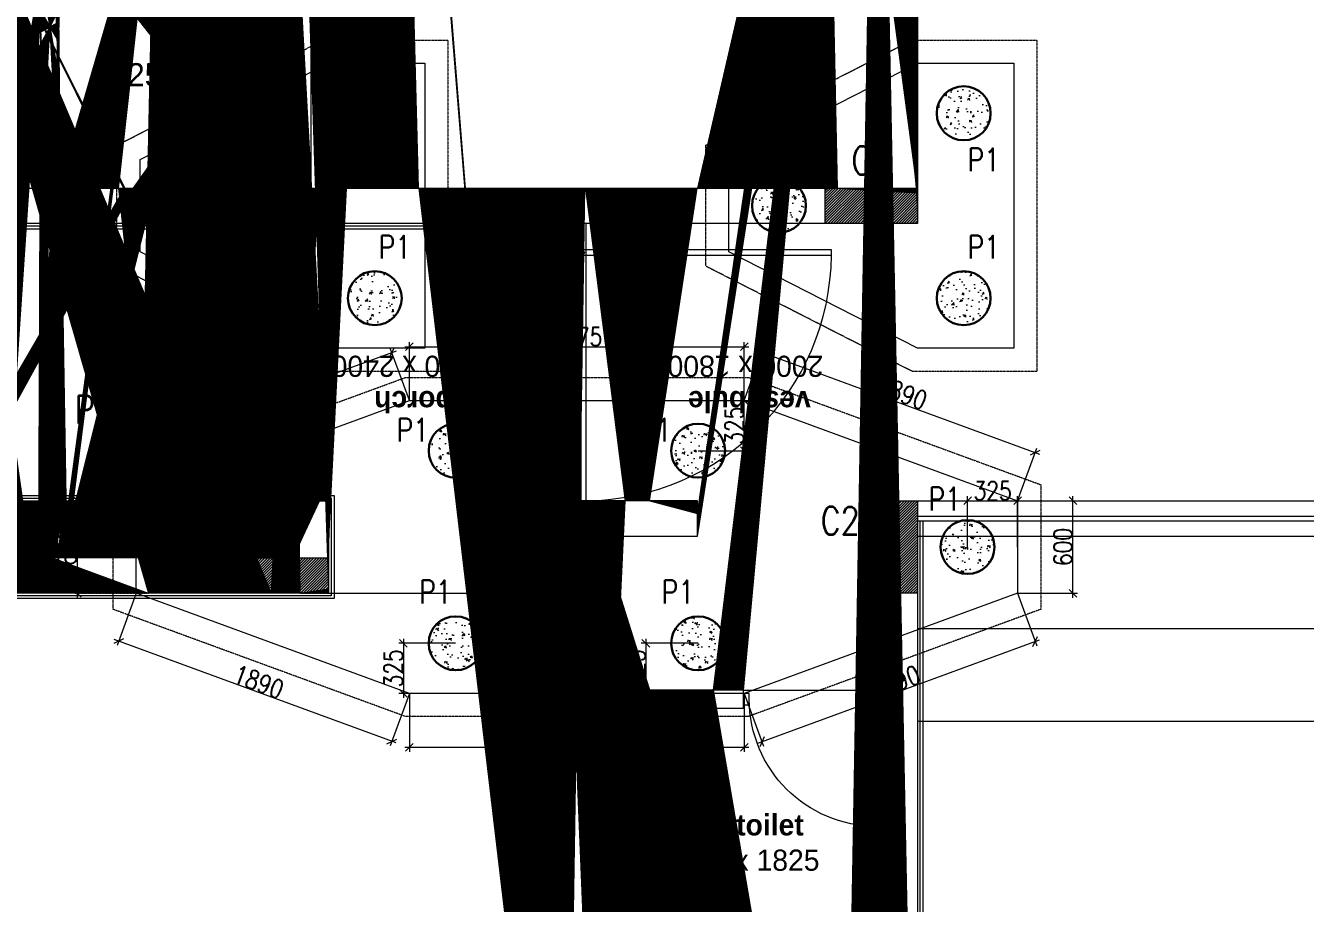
# Model space of a CAD drawing. Header units: metres. Extents: x 5205117 to 5948571, y 646915 to 1143748.
# Drawn here: x 5417363 to 5425676, y 915773 to 921470 of the extents above; entities that cross this region are included whole.
import ezdxf

# ---------------------------------------------------------------- set-up
doc = ezdxf.new("R2010")
doc.units = ezdxf.units.M
doc.header["$MEASUREMENT"] = 0
doc.header["$PDMODE"] = 35
doc.header["$PDSIZE"] = 10
doc.linetypes.add('DASHED', pattern=[0.75, 0.5, -0.25])
doc.linetypes.add('HIDDEN', pattern=[0.375, 0.25, -0.125])
doc.layers.get('0').update_dxf_attribs({"color": 1, "linetype": 'DASHED', "lineweight": 30})
doc.layers.add('A-GF', color=8, linetype='Continuous', lineweight=0, transparency=0.5)
for name, color, linetype, lineweight in [('S-C-0-UP TO F.F', 6, 'Continuous', 20), ('S-FOUND-EXCAVATION', 253, 'HIDDEN', 0), ('S-FOUND-FOOTING', 7, 'Continuous', 15), ('S-PILE', 96, 'Continuous', 30), ('S-TEXT', 7, 'Continuous', 0), ('S-TEXT COL.', 1, 'Continuous', 0), ('S-TEXT PILE', 7, 'Continuous', 0)]:
    doc.layers.add(name, color=color, linetype=linetype, lineweight=lineweight)
doc.styles.add('C-ROOM', font='arial.ttf')
doc.styles.add('CENTURY GOTHIC', font='GOTHIC.TTF')
doc.styles.add('SETU 1', font='romans.shx', dxfattribs={"width": 0.8})
doc.styles.get("Standard").update_dxf_attribs({"font": 'GOTHIC.TTF'})
doc.dimstyles.new('A-DIM 100', dxfattribs={"dimscale": 100, "dimtxt": 2.5, "dimasz": 1.5, "dimexe": 1, "dimexo": 1, "dimgap": 0.5, "dimtad": 1, "dimdec": 0, "dimrnd": 5, "dimzin": 3, "dimdsep": 46, "dimtxsty": 'C-ROOM', "dimblk1": 'ARCHTICK', "dimblk2": 'ARCHTICK', "dimsah": 1, "dimcen": 1.5, "dimdle": 1, "dimclrd": 256, "dimclre": 256, "dimclrt": 256, "dimadec": 0, "dimazin": 0, "dimtfac": 0.6, "dimtdec": 0, "dimtofl": 0, "dimtmove": 1, "dimatfit": 3, "dimfxl": 1, "dimtolj": 1, "dimtzin": 0, "dimlwd": -1, "dimlwe": -1, "dimarcsym": 0})
doc.dimstyles.get("Standard").update_dxf_attribs({"dimtxt": 2, "dimasz": 1, "dimexe": 0, "dimexo": 0, "dimgap": 0.1, "dimtad": 1, "dimdsep": 46, "dimtxsty": 'Standard', "dimblk": 'OBLIQUE', "dimcen": 0.1, "dimclrd": 256, "dimclre": 256, "dimclrt": 256, "dimadec": 0, "dimazin": 0, "dimtfac": 1, "dimtofl": 0, "dimtmove": 1, "dimatfit": 2, "dimldrblk": 'OPEN90', "dimfxl": 1, "dimtolj": 1, "dimtzin": 0, "dimlwd": -1, "dimlwe": -1, "dimarcsym": 0})

# ---------------------------------------------------------------- blocks, each defined once
blk = doc.blocks.new('P2')
at = {"layer": 'S-PILE', "lineweight": 0}
h = blk.add_hatch(dxfattribs=at)
h.set_pattern_fill('AR-CONC', color=256, scale=20)
edge = h.paths.add_edge_path()
edge.add_arc((0, 0), 175, 0, 360)
at = {"layer": 'S-PILE'}
blk.add_circle((0, 0), 175, dxfattribs=at)
blk = doc.blocks.new('_Oblique')
at = {"color": 0, "linetype": 'ByBlock', "lineweight": -2}
blk.add_line((-0.5, -0.5), (0.5, 0.5), dxfattribs=at)
blk = doc.blocks.new('*D447')
at = {"layer": 'Defpoints', "color": 0, "transparency": 16777216}
for p in [(5181196, 972029), (5183371, 972029), (5183371, 971678.9)]:
    blk.add_point(p, dxfattribs=at)
at = {"layer": 'S-TEXT', "color": 9, "transparency": 16777216}
for p, q in [((5181196, 972029), (5181196, 971648.9)), ((5183371, 972029), (5183371, 971648.9))]:
    blk.add_line(p, q, dxfattribs=at)
at = {"layer": 'S-TEXT', "transparency": 16777216}
blk.add_line((5181166, 971678.9), (5183401, 971678.9), dxfattribs=at)
at = {"layer": 'S-TEXT', "transparency": 16777216, "xscale": 50, "yscale": 50, "zscale": 50, "rotation": 180}
blk.add_blockref('_Oblique', (5181196, 971678.9), dxfattribs=at)
at = {"layer": 'S-TEXT', "transparency": 16777216, "xscale": 50, "yscale": 50, "zscale": 50}
blk.add_blockref('_Oblique', (5183371, 971678.9), dxfattribs=at)
at = {"layer": 'S-TEXT', "color": 0, "lineweight": 0, "transparency": 16777216, "insert": (5182283.5, 971743.9), "char_height": 120, "attachment_point": 5, "style": 'SETU 1'}
blk.add_mtext('\\A1;2175', dxfattribs=at)
blk = doc.blocks.new('*D448')
at = {"layer": 'Defpoints', "color": 0, "transparency": 16777216}
for p in [(5179421, 972679), (5179306.9, 972367.3), (5181196, 972029)]:
    blk.add_point(p, dxfattribs=at)
at = {"layer": 'S-TEXT', "color": 9, "transparency": 16777216}
for p, q in [((5179421, 972679), (5179296.6, 972339.1)), ((5181196, 972029), (5181071.6, 971689.1))]:
    blk.add_line(p, q, dxfattribs=at)
at = {"layer": 'S-TEXT', "transparency": 16777216}
blk.add_line((5181110, 971707), (5179278.7, 972377.6), dxfattribs=at)
at = {"layer": 'S-TEXT', "transparency": 16777216, "xscale": 50, "yscale": 50, "zscale": 50}
for p, rotation in [((5179306.9, 972367.3), 159.887411563967), ((5181081.9, 971717.3), 339.887411563967)]:
    blk.add_blockref('_Oblique', p, dxfattribs=dict(at, rotation=rotation))
at = {"layer": 'S-TEXT', "color": 0, "lineweight": 0, "transparency": 16777216, "insert": (5180216.7, 972103.3), "char_height": 120, "attachment_point": 5, "rotation": 339.88741, "style": 'SETU 1'}
blk.add_mtext('\\A1;1890', dxfattribs=at)
blk = doc.blocks.new('*D449')
at = {"layer": 'Defpoints', "color": 0, "transparency": 16777216}
for p in [(5179421, 973279), (5179038.3, 972679), (5179421, 972679)]:
    blk.add_point(p, dxfattribs=at)
at = {"layer": 'S-TEXT', "color": 9, "transparency": 16777216}
for p, q in [((5179421, 973279), (5179008.3, 973279)), ((5179421, 972679), (5179008.3, 972679))]:
    blk.add_line(p, q, dxfattribs=at)
at = {"layer": 'S-TEXT', "transparency": 16777216}
blk.add_line((5179038.3, 973309), (5179038.3, 972649), dxfattribs=at)
at = {"layer": 'S-TEXT', "transparency": 16777216, "xscale": 50, "yscale": 50, "zscale": 50}
for p, rotation in [((5179038.3, 973279), 90), ((5179038.3, 972679), 270)]:
    blk.add_blockref('_Oblique', p, dxfattribs=dict(at, rotation=rotation))
at = {"layer": 'S-TEXT', "color": 0, "lineweight": 0, "transparency": 16777216, "insert": (5178973.3, 972979), "char_height": 120, "attachment_point": 5, "rotation": 90, "style": 'SETU 1'}
blk.add_mtext('\\A1;600', dxfattribs=at)
blk = doc.blocks.new('*D450')
at = {"layer": 'Defpoints', "color": 0, "transparency": 16777216}
for p in [(5185146, 973279), (5185505.7, 973279), (5185146, 972679)]:
    blk.add_point(p, dxfattribs=at)
at = {"layer": 'S-TEXT', "color": 9, "transparency": 16777216}
for p, q in [((5185146, 973279), (5185535.7, 973279)), ((5185146, 972679), (5185535.7, 972679))]:
    blk.add_line(p, q, dxfattribs=at)
at = {"layer": 'S-TEXT', "transparency": 16777216}
blk.add_line((5185505.7, 972649), (5185505.7, 973309), dxfattribs=at)
at = {"layer": 'S-TEXT', "transparency": 16777216, "xscale": 50, "yscale": 50, "zscale": 50}
for p, rotation in [((5185505.7, 973279), 90), ((5185505.7, 972679), 270)]:
    blk.add_blockref('_Oblique', p, dxfattribs=dict(at, rotation=rotation))
at = {"layer": 'S-TEXT', "color": 0, "lineweight": 0, "transparency": 16777216, "insert": (5185440.7, 972979), "char_height": 120, "attachment_point": 5, "rotation": 90, "style": 'SETU 1'}
blk.add_mtext('\\A1;600', dxfattribs=at)
blk = doc.blocks.new('*D451')
at = {"layer": 'Defpoints', "color": 0, "transparency": 16777216}
for p in [(5185146, 972679), (5185260.9, 972365.1), (5183371, 972029)]:
    blk.add_point(p, dxfattribs=at)
at = {"layer": 'S-TEXT', "color": 9, "transparency": 16777216}
for p, q in [((5185146, 972679), (5185271.2, 972337)), ((5183371, 972029), (5183496.2, 971687))]:
    blk.add_line(p, q, dxfattribs=at)
at = {"layer": 'S-TEXT', "transparency": 16777216}
blk.add_line((5183457.8, 971704.8), (5185289.1, 972375.5), dxfattribs=at)
at = {"layer": 'S-TEXT', "transparency": 16777216, "xscale": 50, "yscale": 50, "zscale": 50}
for p, rotation in [((5185260.9, 972365.1), 20.11258843602326), ((5183485.9, 971715.1), 200.1125884360233)]:
    blk.add_blockref('_Oblique', p, dxfattribs=dict(at, rotation=rotation))
at = {"layer": 'S-TEXT', "color": 0, "lineweight": 0, "transparency": 16777216, "insert": (5184351.1, 972101.2), "char_height": 120, "attachment_point": 5, "rotation": 20.11259, "style": 'SETU 1'}
blk.add_mtext('\\A1;1890', dxfattribs=at)
blk = doc.blocks.new('*D452')
at = {"layer": 'Defpoints', "color": 0, "transparency": 16777216}
for p in [(5185146, 973279), (5184821, 972979), (5185146, 972979)]:
    blk.add_point(p, dxfattribs=at)
at = {"layer": 'S-TEXT', "transparency": 16777216}
blk.add_line((5184791, 973279), (5185176, 973279), dxfattribs=at)
at = {"layer": 'S-TEXT', "color": 9, "transparency": 16777216}
for p, q in [((5184821, 972979), (5184821, 973309)), ((5185146, 972979), (5185146, 973309))]:
    blk.add_line(p, q, dxfattribs=at)
at = {"layer": 'S-TEXT', "transparency": 16777216, "xscale": 50, "yscale": 50, "zscale": 50, "rotation": 180}
blk.add_blockref('_Oblique', (5184821, 973279), dxfattribs=at)
at = {"layer": 'S-TEXT', "transparency": 16777216, "xscale": 50, "yscale": 50, "zscale": 50}
blk.add_blockref('_Oblique', (5185146, 973279), dxfattribs=at)
at = {"layer": 'S-TEXT', "color": 0, "lineweight": 0, "transparency": 16777216, "insert": (5184983.5, 973344), "char_height": 120, "attachment_point": 5, "style": 'SETU 1'}
blk.add_mtext('\\A1;325', dxfattribs=at)
blk = doc.blocks.new('*D431')
at = {"layer": 'Defpoints', "color": 0, "transparency": 16777216}
for p in [(5179421, 973279), (5179421, 972979), (5179746, 972979)]:
    blk.add_point(p, dxfattribs=at)
at = {"layer": 'S-TEXT', "transparency": 16777216}
blk.add_line((5179776, 973279), (5179391, 973279), dxfattribs=at)
at = {"layer": 'S-TEXT', "color": 9, "transparency": 16777216}
for p, q in [((5179421, 972979), (5179421, 973309)), ((5179746, 972979), (5179746, 973309))]:
    blk.add_line(p, q, dxfattribs=at)
at = {"layer": 'S-TEXT', "transparency": 16777216, "xscale": 50, "yscale": 50, "zscale": 50, "rotation": 180}
blk.add_blockref('_Oblique', (5179421, 973279), dxfattribs=at)
at = {"layer": 'S-TEXT', "transparency": 16777216, "xscale": 50, "yscale": 50, "zscale": 50}
blk.add_blockref('_Oblique', (5179746, 973279), dxfattribs=at)
at = {"layer": 'S-TEXT', "color": 0, "lineweight": 0, "transparency": 16777216, "insert": (5179583.5, 973344), "char_height": 120, "attachment_point": 5, "style": 'SETU 1'}
blk.add_mtext('\\A1;325', dxfattribs=at)
blk = doc.blocks.new('*D432')
at = {"layer": 'Defpoints', "color": 0, "transparency": 16777216}
for p in [(5183371, 974279), (5181196, 973929), (5183371, 973929)]:
    blk.add_point(p, dxfattribs=at)
at = {"layer": 'S-TEXT', "transparency": 16777216}
blk.add_line((5181166, 974279), (5183401, 974279), dxfattribs=at)
at = {"layer": 'S-TEXT', "color": 9, "transparency": 16777216}
for p, q in [((5181196, 973929), (5181196, 974309)), ((5183371, 973929), (5183371, 974309))]:
    blk.add_line(p, q, dxfattribs=at)
at = {"layer": 'S-TEXT', "transparency": 16777216, "xscale": 50, "yscale": 50, "zscale": 50, "rotation": 180}
blk.add_blockref('_Oblique', (5181196, 974279), dxfattribs=at)
at = {"layer": 'S-TEXT', "transparency": 16777216, "xscale": 50, "yscale": 50, "zscale": 50}
blk.add_blockref('_Oblique', (5183371, 974279), dxfattribs=at)
at = {"layer": 'S-TEXT', "color": 0, "lineweight": 0, "transparency": 16777216, "insert": (5182283.5, 974344), "char_height": 120, "attachment_point": 5, "style": 'SETU 1'}
blk.add_mtext('\\A1;2175', dxfattribs=at)
blk = doc.blocks.new('*D433')
at = {"layer": 'Defpoints', "color": 0, "transparency": 16777216}
for p in [(5181196, 973929), (5179306.9, 973590.6), (5179421, 973279)]:
    blk.add_point(p, dxfattribs=at)
at = {"layer": 'S-TEXT', "transparency": 16777216}
blk.add_line((5181110, 974251), (5179278.7, 973580.3), dxfattribs=at)
at = {"layer": 'S-TEXT', "color": 9, "transparency": 16777216}
for p, q in [((5181196, 973929), (5181071.6, 974268.8)), ((5179421, 973279), (5179296.6, 973618.8))]:
    blk.add_line(p, q, dxfattribs=at)
at = {"layer": 'S-TEXT', "transparency": 16777216, "xscale": 50, "yscale": 50, "zscale": 50}
for p, rotation in [((5181081.9, 974240.6), 20.11258843603296), ((5179306.9, 973590.6), 200.112588436033)]:
    blk.add_blockref('_Oblique', p, dxfattribs=dict(at, rotation=rotation))
at = {"layer": 'S-TEXT', "color": 0, "lineweight": 0, "transparency": 16777216, "insert": (5180172, 973976.7), "char_height": 120, "attachment_point": 5, "rotation": 20.11259, "style": 'SETU 1'}
blk.add_mtext('\\A1;1890', dxfattribs=at)
blk = doc.blocks.new('*D434')
at = {"layer": 'Defpoints', "color": 0, "transparency": 16777216}
for p in [(5183371, 973929), (5185260.9, 973592.8), (5185146, 973279)]:
    blk.add_point(p, dxfattribs=at)
at = {"layer": 'S-TEXT', "color": 9, "transparency": 16777216}
for p, q in [((5183371, 973929), (5183496.2, 974270.9)), ((5185146, 973279), (5185271.2, 973620.9))]:
    blk.add_line(p, q, dxfattribs=at)
at = {"layer": 'S-TEXT', "transparency": 16777216}
blk.add_line((5183457.8, 974253.1), (5185289.1, 973582.5), dxfattribs=at)
at = {"layer": 'S-TEXT', "transparency": 16777216, "xscale": 50, "yscale": 50, "zscale": 50}
for p, rotation in [((5183485.9, 974242.8), 159.8874115639767), ((5185260.9, 973592.8), 339.8874115639767)]:
    blk.add_blockref('_Oblique', p, dxfattribs=dict(at, rotation=rotation))
at = {"layer": 'S-TEXT', "color": 0, "lineweight": 0, "transparency": 16777216, "insert": (5184395.8, 973978.8), "char_height": 120, "attachment_point": 5, "rotation": 339.88741, "style": 'SETU 1'}
blk.add_mtext('\\A1;1890', dxfattribs=at)
blk = doc.blocks.new('*D453')
at = {"layer": 'Defpoints', "color": 0, "transparency": 16777216}
for p in [(5183071, 972354), (5182731.3, 972029), (5183071, 972029)]:
    blk.add_point(p, dxfattribs=at)
at = {"layer": 'S-TEXT', "color": 9, "transparency": 16777216}
for p, q in [((5183071, 972354), (5182701.3, 972354)), ((5183071, 972029), (5182701.3, 972029))]:
    blk.add_line(p, q, dxfattribs=at)
at = {"layer": 'S-TEXT', "transparency": 16777216}
blk.add_line((5182731.3, 972384), (5182731.3, 971999), dxfattribs=at)
at = {"layer": 'S-TEXT', "transparency": 16777216, "xscale": 50, "yscale": 50, "zscale": 50}
for p, rotation in [((5182731.3, 972354), 90), ((5182731.3, 972029), 270)]:
    blk.add_blockref('_Oblique', p, dxfattribs=dict(at, rotation=rotation))
at = {"layer": 'S-TEXT', "color": 0, "lineweight": 0, "transparency": 16777216, "insert": (5182666.3, 972191.5), "char_height": 120, "attachment_point": 5, "rotation": 90, "style": 'SETU 1'}
blk.add_mtext('\\A1;325', dxfattribs=at)
blk = doc.blocks.new('*D435')
at = {"layer": 'Defpoints', "color": 0, "transparency": 16777216}
for p in [(5181496, 972354), (5181156.3, 972029), (5181496, 972029)]:
    blk.add_point(p, dxfattribs=at)
at = {"layer": 'S-TEXT', "color": 9, "transparency": 16777216}
for p, q in [((5181496, 972354), (5181126.3, 972354)), ((5181496, 972029), (5181126.3, 972029))]:
    blk.add_line(p, q, dxfattribs=at)
at = {"layer": 'S-TEXT', "transparency": 16777216}
blk.add_line((5181156.3, 972384), (5181156.3, 971999), dxfattribs=at)
at = {"layer": 'S-TEXT', "transparency": 16777216, "xscale": 50, "yscale": 50, "zscale": 50}
for p, rotation in [((5181156.3, 972354), 90), ((5181156.3, 972029), 270)]:
    blk.add_blockref('_Oblique', p, dxfattribs=dict(at, rotation=rotation))
at = {"layer": 'S-TEXT', "color": 0, "lineweight": 0, "transparency": 16777216, "insert": (5181091.3, 972191.5), "char_height": 120, "attachment_point": 5, "rotation": 90, "style": 'SETU 1'}
blk.add_mtext('\\A1;325', dxfattribs=at)
blk = doc.blocks.new('*D436')
at = {"layer": 'Defpoints', "color": 0, "transparency": 16777216}
for p in [(5181496, 973929), (5181835.7, 973929), (5181496, 973604)]:
    blk.add_point(p, dxfattribs=at)
at = {"layer": 'S-TEXT', "color": 9, "transparency": 16777216}
for p, q in [((5181496, 973929), (5181865.7, 973929)), ((5181496, 973604), (5181865.7, 973604))]:
    blk.add_line(p, q, dxfattribs=at)
at = {"layer": 'S-TEXT', "transparency": 16777216}
blk.add_line((5181835.7, 973574), (5181835.7, 973959), dxfattribs=at)
at = {"layer": 'S-TEXT', "transparency": 16777216, "xscale": 50, "yscale": 50, "zscale": 50}
for p, rotation in [((5181835.7, 973929), 90), ((5181835.7, 973604), 270)]:
    blk.add_blockref('_Oblique', p, dxfattribs=dict(at, rotation=rotation))
at = {"layer": 'S-TEXT', "color": 0, "lineweight": 0, "transparency": 16777216, "insert": (5181770.7, 973766.5), "char_height": 120, "attachment_point": 5, "rotation": 90, "style": 'SETU 1'}
blk.add_mtext('\\A1;325', dxfattribs=at)
blk = doc.blocks.new('*D437')
at = {"layer": 'Defpoints', "color": 0, "transparency": 16777216}
for p in [(5183071, 973929), (5183371, 973929), (5183071, 973604)]:
    blk.add_point(p, dxfattribs=at)
at = {"layer": 'S-TEXT', "color": 9, "transparency": 16777216}
for p, q in [((5183071, 973929), (5183401, 973929)), ((5183071, 973604), (5183401, 973604))]:
    blk.add_line(p, q, dxfattribs=at)
at = {"layer": 'S-TEXT', "transparency": 16777216}
blk.add_line((5183371, 973574), (5183371, 973959), dxfattribs=at)
at = {"layer": 'S-TEXT', "transparency": 16777216, "xscale": 50, "yscale": 50, "zscale": 50}
for p, rotation in [((5183371, 973929), 90), ((5183371, 973604), 270)]:
    blk.add_blockref('_Oblique', p, dxfattribs=dict(at, rotation=rotation))
at = {"layer": 'S-TEXT', "color": 0, "lineweight": 0, "transparency": 16777216, "insert": (5183306, 973766.5), "char_height": 120, "attachment_point": 5, "rotation": 90, "style": 'SETU 1'}
blk.add_mtext('\\A1;325', dxfattribs=at)
blk = doc.blocks.new('_Open90')
at = {"color": 0, "linetype": 'ByBlock', "lineweight": -2}
for p, q in [((0, 0), (-1, 0)), ((-0.5, 0.5), (0, 0)), ((0, 0), (-0.5, -0.5))]:
    blk.add_line(p, q, dxfattribs=at)
blk = doc.blocks.new('jhjj')
at = {"layer": 'S-C-0-UP TO F.F'}
h = blk.add_hatch(color=5, dxfattribs=at)
h.dxf.hatch_style = 1
h.paths.add_polyline_path([(5180671, 975079), (5180671, 975309), (5180071, 975309), (5180071, 975079)])
h = blk.add_hatch(color=5, dxfattribs=at)
h.dxf.hatch_style = 1
h.paths.add_polyline_path([(5184496, 975079), (5184496, 975309), (5183896, 975309), (5183896, 975079)])
h = blk.add_hatch(color=5, dxfattribs=at)
h.dxf.hatch_style = 1
h.paths.add_polyline_path([(5182211, 972679), (5182441, 972679), (5182441, 973279), (5182211, 973279)])
h = blk.add_hatch(color=5, dxfattribs=at)
h.dxf.hatch_style = 1
h.paths.add_polyline_path([(5184266, 972679), (5184496, 972679), (5184496, 973279), (5184266, 973279)])
h = blk.add_hatch(color=5, dxfattribs=at)
h.dxf.hatch_style = 1
h.paths.add_polyline_path([(5180671, 972679), (5180671, 972909), (5180071, 972909), (5180071, 972679)])
at = {"layer": 'S-C-0-UP TO F.F', "color": 5}
for points in [[(5180671, 975309), (5180671, 975079), (5180071, 975079), (5180071, 975309)], [(5184496, 975309), (5184496, 975079), (5183896, 975079), (5183896, 975309)], [(5182441, 972679), (5182211, 972679), (5182211, 973279), (5182441, 973279)], [(5184496, 972679), (5184266, 972679), (5184266, 973279), (5184496, 973279)], [(5180671, 972909), (5180671, 972679), (5180071, 972679), (5180071, 972909)]]:
    blk.add_lwpolyline(points, close=True, dxfattribs=at)
at = {"layer": 'S-FOUND-EXCAVATION'}
for points in [[(5181446, 974119), (5180635.6, 974119), (5179296, 974801.3), (5179296, 975586.7), (5180635.6, 976269), (5181446, 976269)], [(5185271, 974119), (5184460.6, 974119), (5183121, 974801.3), (5183121, 975586.7), (5184460.6, 976269), (5185271, 976269)], [(5185296, 973383.8), (5185296, 972574.2), (5183397.6, 971879), (5181169.4, 971879), (5179271, 972574.2), (5179271, 973383.8), (5181169.4, 974079), (5183397.6, 974079)]]:
    blk.add_lwpolyline(points, close=True, dxfattribs=at)
at = {"layer": 'S-FOUND-FOOTING', "color": 1}
for points in [[(5181296, 974269), (5180671, 974269), (5179446, 974894), (5179446, 975494), (5180671, 976119), (5181296, 976119), (5181296, 974269)], [(5185121, 974269), (5184496, 974269), (5183271, 974894), (5183271, 975494), (5184496, 976119), (5185121, 976119), (5185121, 974269)]]:
    blk.add_lwpolyline(points, dxfattribs=at)
at = {"layer": 'S-FOUND-FOOTING', "color": 3}
blk.add_lwpolyline([(5185146, 973279), (5185146, 972679), (5183371, 972029), (5181196, 972029), (5179421, 972679), (5179421, 973279), (5181196, 973929), (5183371, 973929), (5185146, 973279)], dxfattribs=at)
at = {"layer": 'S-PILE', "xscale": -1}
for p, rotation in [((5180970.9, 975794), 90), ((5184795.9, 975794), 90), ((5179771, 975194), 90), ((5183596, 975194), 90), ((5180970.9, 974594), 90), ((5184795.9, 974594), 90), ((5181496, 973604), 180), ((5183071, 973604), 180), ((5184821, 972979), 180), ((5181496, 972354), 180), ((5183071, 972354), 180)]:
    blk.add_blockref('P2', p, dxfattribs=dict(at, rotation=rotation))
at = {"layer": 'S-PILE', "rotation": 180}
blk.add_blockref('P2', (5179746, 972979), dxfattribs=at)
at = {"layer": 'S-TEXT COL.', "color": 1, "true_color": 0xe61414, "style": 'SETU 1', "width": 0.8}
for s, p in [('C2', (5184066.7, 975397.6)), ('C5', (5180252.5, 975383.1)), ('C4', (5180278.9, 973023.8)), ('C5', (5181872.8, 973056.7)), ('C2', (5183866.7, 973059.1))]:
    blk.add_text(s, height=180, dxfattribs=at).set_placement(p)
at = {"layer": 'S-TEXT COL.', "color": 7, "style": 'SETU 1', "width": 0.8}
blk.add_text('PC3', height=180, dxfattribs=at).set_placement((5179021.6, 973781.3))
at = {"layer": 'S-TEXT PILE', "style": 'SETU 1', "width": 0.8}
for p in [(5179581.8, 975450.5), (5183406.8, 975450.5), (5180995.8, 975417.5), (5184820.8, 975417.5), (5180995.8, 974850.5), (5184820.8, 974850.5), (5181112.1, 973663.5), (5182687.1, 973663.5), (5179824.7, 973198.1), (5184567.4, 973216.6), (5181259.5, 972613), (5182834.5, 972613)]:
    blk.add_text('P1', height=150, dxfattribs=at).set_placement(p)
at = {"layer": 'S-TEXT', "lineweight": 0}
for base, p1, p2, angle, picture, middle in [((5183371, 974279), (5181196, 973929), (5183371, 973929), 180, '*D432', (5182283.5, 974344)), ((5181835.7, 973929), (5181496, 973604), (5181496, 973929), 90, '*D436', (5181770.7, 973766.5)), ((5183371, 973929), (5183071, 973604), (5183071, 973929), 90, '*D437', (5183306, 973766.5)), ((5185146, 973279), (5184821, 972979), (5185146, 972979), 180, '*D452', (5184983.5, 973344)), ((5181156.3, 972029), (5181496, 972354), (5181496, 972029), 270, '*D435', (5181091.3, 972191.5)), ((5182731.3, 972029), (5183071, 972354), (5183071, 972029), 270, '*D453', (5182666.3, 972191.5)), ((5183371, 971678.9), (5181196, 972029), (5183371, 972029), 180, '*D447', (5182283.5, 971743.9))]:
    dim = blk.add_linear_dim(base=base, p1=p1, p2=p2, angle=angle, dimstyle='A-DIM 100', override={"dimtxt": 1.2, "dimasz": 0.5, "dimexe": 0.3, "dimexo": 0, "dimgap": 0.05, "dimtxsty": 'SETU 1', "dimblk1": 'Oblique', "dimblk2": 'Oblique', "dimdle": 0.3, "dimclre": 9, "dimclrt": 0}, dxfattribs=at)
    dim.commit()
    dim.dimension.update_dxf_attribs({"geometry": picture, "text_midpoint": middle})
for p1, p2, distance, picture, middle in [((5181196, 973929), (5179421, 973279), -331.9, '*D433', (5180172, 973976.7)), ((5183371, 973929), (5185146, 973279), 334.2, '*D434', (5184395.8, 973978.8)), ((5179421, 973279), (5179421, 972679), -382.7, '*D449', (5178973.3, 972979)), ((5185146, 972679), (5185146, 973279), -359.7, '*D450', (5185440.7, 972979)), ((5181196, 972029), (5179421, 972679), 331.9, '*D448', (5180216.7, 972103.3)), ((5183371, 972029), (5185146, 972679), -334.2, '*D451', (5184351.1, 972101.2))]:
    dim = blk.add_aligned_dim(p1=p1, p2=p2, distance=distance, dimstyle='A-DIM 100', override={"dimtxt": 1.2, "dimasz": 0.5, "dimexe": 0.3, "dimexo": 0, "dimgap": 0.05, "dimtxsty": 'SETU 1', "dimblk1": 'Oblique', "dimblk2": 'Oblique', "dimdle": 0.3, "dimclre": 9, "dimclrt": 0}, dxfattribs=at)
    dim.commit()
    dim.dimension.update_dxf_attribs({"geometry": picture, "text_midpoint": middle})
dim = blk.add_linear_dim(base=(5179421, 973279), p1=(5179746, 972979), p2=(5179421, 972979), dimstyle='A-DIM 100', override={"dimtxt": 1.2, "dimasz": 0.5, "dimexe": 0.3, "dimexo": 0, "dimgap": 0.05, "dimtxsty": 'SETU 1', "dimblk1": 'Oblique', "dimblk2": 'Oblique', "dimdle": 0.3, "dimclre": 9, "dimclrt": 0}, dxfattribs=at)
dim.commit()
dim.dimension.update_dxf_attribs({"geometry": '*D431', "text_midpoint": (5179583.5, 973344)})
blk = doc.blocks.new('sddsd')
at = {"layer": 'A-GF', "ltscale": 5}
h = blk.add_hatch(dxfattribs=at)
h.set_pattern_fill('ANSI32', color=256, scale=500, angle=180)
h.set_pattern_definition([(225, (-92086973452.32, 17657795653.27), (132.58252147248, -132.58252147248), []), (225, (-92086973540.71, 17657795653.27), (132.58252147248, -132.58252147248), [])])
h.paths.add_polyline_path([(5197041, 975079), (5197041, 974844), (5197526, 974844), (5197526, 975079)], flags=16)
h.paths.add_polyline_path([(5197041, 971249), (5197041, 971484), (5197526, 971484), (5197526, 971249)], flags=16)
h.paths.add_polyline_path([(5196926, 975309), (5196926, 974729), (5197526, 974729), (5197526, 973336.5), (5196811, 973336.5), (5196811, 973221.5), (5195391, 973221.5), (5195391, 973336.5), (5194456, 973336.5), (5194456, 975194), (5196026, 975194), (5196026, 975309), (5194226, 975309), (5194226, 971019), (5196026, 971019), (5196026, 971134), (5194456, 971134), (5194456, 972991.5), (5195391, 972991.5), (5195391, 973106.5), (5196811, 973106.5), (5196811, 972991.5), (5197526, 972991.5), (5197526, 971599), (5196926, 971599), (5196926, 971019), (5197756, 971019), (5197756, 975309)])
h.paths.add_polyline_path([(5182441, 969879), (5183366, 969879), (5183366, 970109), (5182441, 970109), (5182441, 971934), (5183366, 971934), (5183366, 972049), (5182441, 972049), (5182441, 973049), (5183066, 973049), (5183066, 973279), (5182211, 973279), (5182211, 968664), (5182441, 968664)], flags=17)
h.paths.add_polyline_path([(5175016, 975564.2), (5175016, 975309), (5174531, 975309), (5174531, 975564.2)], flags=16)
h.paths.add_polyline_path([(5182441, 967739), (5182441, 967369), (5184266, 967369), (5184266, 973279), (5184496, 973279), (5184496, 967139), (5182211, 967139), (5182211, 967739)])
h.paths.add_polyline_path([(5179541, 977344), (5178916, 977344), (5178916, 975309), (5180441, 975309), (5180441, 977459), (5180556, 977459), (5180556, 975309), (5184496, 975309), (5184496, 975079), (5174416, 975079), (5174416, 975679), (5175246, 975679), (5175246, 975309), (5178801, 975309), (5178801, 977459), (5179541, 977459)])
h.paths.add_polyline_path([(5175016, 977344), (5175016, 978589), (5174416, 978589), (5174416, 979189), (5176886, 979189), (5176886, 978359), (5176771, 978359), (5176771, 978959), (5175246, 978959.2), (5175246, 977459.2), (5177901, 977459), (5177901, 977344)])
h.paths.add_polyline_path([(5175016, 978959), (5174531, 978959), (5174531, 978704), (5175016, 978704)], flags=16)
h.paths.add_polyline_path([(5180671, 972679), (5176696, 972679), (5176696, 973279), (5180671, 973279)])
h.paths.add_polyline_path([(5180441, 972909), (5176926, 972909), (5176926, 973164), (5180441, 973164)], flags=16)
h.paths.add_polyline_path([(5177786, 978359), (5177786, 979189), (5181371, 979189), (5181371, 978359), (5180441, 978359), (5180441, 978959), (5177901, 978959), (5177901, 978359)])
h.paths.add_polyline_path([(5180671, 979074), (5181256, 979074), (5181256, 978589), (5180671, 978589)], flags=16)
h.paths.add_polyline_path([(5184496, 978359), (5183896, 978359), (5183896, 979189), (5184496, 979189)])
h.paths.add_polyline_path([(5184011, 979074), (5184266, 979074), (5184266, 978589), (5184011, 978589)], flags=16)
h.paths.add_polyline_path([(5197156, 967624), (5197156, 967369), (5198241, 967369), (5198241, 967624)], flags=16)
h.paths.add_polyline_path([(5193326, 973279), (5192421, 973279), (5192421, 967139), (5198356, 967139), (5198356, 967739), (5196926, 967739), (5196926, 967369), (5192651, 967369), (5192651, 971019), (5193326, 971019), (5193326, 971249), (5192651, 971249), (5192651, 973049), (5193326, 973049)])
h.paths.add_polyline_path([(5197156, 978704), (5197156, 978959), (5198241, 978959), (5198241, 978704)], flags=16)
h.paths.add_polyline_path([(5193326, 975079), (5192421, 975079), (5192421, 979189), (5198356, 979189), (5198356, 978589), (5196926, 978589), (5196926, 978959), (5192651, 978959), (5192651, 975309), (5193326, 975309)])
h = blk.add_hatch(dxfattribs=at)
h.set_pattern_fill('ANSI31', color=256, scale=100, angle=180)
h.set_pattern_definition([(225, (5367673.293, 1231637.745), (8.83883476, -8.83883476), [])])
h.paths.add_polyline_path([(5180071, 972679), (5180071, 972909), (5180671.1, 972909), (5180671.1, 972679)])
h.paths.add_polyline_path([(5193021, 975309), (5193021, 975079), (5192421, 975079), (5192421, 975309)])
h.paths.add_polyline_path([(5184496, 975309), (5184496, 975079), (5183896, 975079), (5183896, 975309)])
h.paths.add_polyline_path([(5176696, 973279), (5176926, 973279), (5176926, 972679), (5176696, 972679)])
h.paths.add_polyline_path([(5192421, 973279), (5192651, 973279), (5192651, 972679), (5192421, 972679)])
h.paths.add_polyline_path([(5197756, 975309), (5197756, 975079), (5196926, 975079), (5196926, 975309)])
h.paths.add_polyline_path([(5197756, 971019), (5197756, 971249), (5196926, 971249), (5196926, 971019)])
h.paths.add_polyline_path([(5182441, 967739), (5182211, 967739), (5182211, 967139), (5182441, 967139)])
h.paths.add_polyline_path([(5182441, 973279), (5182211, 973279), (5182211, 972679), (5182441, 972679)])
h.paths.add_polyline_path([(5184266, 967739), (5184496, 967739), (5184496, 967139), (5184266, 967139)])
h.paths.add_polyline_path([(5180671, 979189), (5180441, 979189), (5180441, 978589), (5180671, 978589)])
h.paths.add_polyline_path([(5179991, 975079), (5179991, 975309), (5180671, 975309), (5180671, 975079)])
h.paths.add_polyline_path([(5175246, 978959), (5175246, 979189), (5174646, 979189), (5174646, 978959)])
h.paths.add_polyline_path([(5175246, 975079), (5175246, 975309), (5174646, 975309), (5174646, 975079)])
h.paths.add_polyline_path([(5184266, 973279), (5184496, 973279), (5184496, 972679), (5184266, 972679)])
h.paths.add_polyline_path([(5184266, 979189), (5184496, 979189), (5184496, 978359), (5184266, 978359)])
h.paths.add_polyline_path([(5197156, 978589), (5196926, 978589), (5196926, 979189), (5197156, 979189)])
h.paths.add_polyline_path([(5192651, 978589), (5192421, 978589), (5192421, 979189), (5192651, 979189)])
h.paths.add_polyline_path([(5197156, 967739), (5196926, 967739), (5196926, 967139), (5197156, 967139)])
h.paths.add_polyline_path([(5192421, 967369), (5192421, 967139), (5193021, 967139), (5193021, 967369)])
h.paths.add_polyline_path([(5194456, 973279), (5194226, 973279), (5194226, 973049), (5194456, 973049)])
h.paths.add_polyline_path([(5194456, 971249), (5194226, 971249), (5194226, 971019), (5194456, 971019)])
h.paths.add_polyline_path([(5194456, 975309), (5194226, 975309), (5194226, 975079), (5194456, 975079)])
for p, q in [((5179541, 975079), (5179541, 973279)), ((5179991, 975079), (5179991, 973279)), ((5179991, 975079), (5179991, 973279)), ((5182211, 973279), (5182211, 975079)), ((5184496, 973279), (5192421, 973279)), ((5184496, 973179), (5192421, 973179)), ((5184496, 973149), (5192421, 973149)), ((5184496, 973049), (5192421, 973049)), ((5180671, 972679), (5182211, 972679)), ((5180671, 972679), (5182211, 972679)), ((5184496, 972449), (5192421, 972449)), ((5183366, 972049), (5184266, 972049)), ((5184496, 971849), (5192421, 971849))]:
    blk.add_line(p, q, dxfattribs=at)
at = {"layer": 'A-GF', "ltscale": 10}
for p, q in [((5183366, 972029), (5183366, 971954)), ((5183403.5, 972029), (5183366, 972029)), ((5183403.5, 971954), (5183403.5, 972029)), ((5184228.5, 971954), (5184228.5, 972029)), ((5184228.5, 972029), (5184266, 972029)), ((5184266, 972029), (5184266, 971954)), ((5183366, 971954), (5183403.5, 971954)), ((5184191, 971166.5), (5184191, 971991.5)), ((5184191, 971991.5), (5184228.5, 971991.5)), ((5184228.5, 971991.5), (5184228.5, 971166.5)), ((5184266, 971954), (5184228.5, 971954)), ((5184228.5, 971166.5), (5184191, 971166.5))]:
    blk.add_line(p, q, dxfattribs=at)
at = {"layer": 'A-GF', "ltscale": 500}
for points in [[(5179541, 977344), (5178916, 977344), (5178916, 975309), (5180441, 975309), (5180441, 977459), (5180556, 977459), (5180556, 975309), (5184496, 975309), (5184496, 975079), (5174416, 975079), (5174416, 975679), (5175246, 975679), (5175246, 975309), (5178801, 975309), (5178801, 977459), (5179541, 977459)], [(5180671, 972679), (5176696, 972679), (5176696, 973279), (5180671, 973279)], [(5180441, 972909), (5176926, 972909), (5176926, 973164), (5180441, 973164)]]:
    blk.add_lwpolyline(points, close=True, dxfattribs=at)
at = {"layer": 'A-GF', "ltscale": 5, "flags": 128}
for points in [[(5182211, 975062), (5174399, 975061.7), (5174399, 975696.2), (5175116, 975696.2), (5175116, 975714.2), (5174381, 975714.2), (5174381, 975043.7), (5182211, 975044), (5182211, 975062)], [(5184496, 973149), (5184496, 967139), (5182211, 967139), (5182211, 967739), (5182311, 967739)]]:
    blk.add_lwpolyline(points, dxfattribs=at)
at = {"layer": 'A-GF', "ltscale": 5}
for points in [[(5179991, 975079), (5179991, 975309), (5180671, 975309), (5180671, 975079)], [(5184496, 975309), (5184496, 975079), (5183896, 975079), (5183896, 975309)], [(5182343.4, 973279), (5182343.4, 975079), (5182308.7, 975079), (5182308.7, 973279)], [(5183937, 974907.3), (5182137, 974907.3), (5182137, 974872.6), (5183937, 974872.6)], [(5180706, 972644), (5176661, 972644), (5176661, 973314), (5180706, 973314)], [(5180688, 972662), (5176679, 972662), (5176679, 973296), (5180688, 973296)], [(5182441, 967739), (5182441, 967369), (5184266, 967369), (5184266, 973279), (5184496, 973279), (5184496, 967139), (5182211, 967139), (5182211, 967739)], [(5182441, 969879), (5183366, 969879), (5183366, 970109), (5182441, 970109), (5182441, 971934), (5183366, 971934), (5183366, 972049), (5182441, 972049), (5182441, 973049), (5183066, 973049), (5183066, 973279), (5182211, 973279), (5182211, 968664), (5182441, 968664), (5182441, 969879)], [(5182441, 973279), (5182211, 973279), (5182211, 972679), (5182441, 972679)], [(5184266, 973279), (5184496, 973279), (5184496, 972679), (5184266, 972679)], [(5180071, 972679), (5180071, 972909), (5180671.1, 972909), (5180671.1, 972679)]]:
    blk.add_lwpolyline(points, close=True, dxfattribs=at)
at = {"layer": 'A-GF', "ltscale": 5, "flags": 128}
for points in [[(5182311, 968647), (5182194, 968647), (5182194, 973296), (5182308.7, 973296), (5182308.7, 973314), (5182176, 973314), (5182176, 968629), (5182311, 968629)], [(5184513, 973149), (5184531, 973149), (5184531, 967104), (5182176, 967104), (5182176, 967774), (5182311, 967774), (5182311, 967756), (5182194, 967756), (5182194, 967122), (5184513, 967122)]]:
    blk.add_lwpolyline(points, close=True, dxfattribs=at)
at = {"layer": 'A-GF', "ltscale": 5}
for centre, radius in [((5182326, 974889.9), 7.8), ((5179541, 974179), 50)]:
    blk.add_circle(centre, radius, dxfattribs=at)
for radius, start, end in [(189.5, 93.9364, 176.06378), (1611.1, 270.61724, 359.38341)]:
    blk.add_arc((5182326, 974889.9), radius, start, end, dxfattribs=at)
at = {"layer": 'A-GF', "ltscale": 5, "extrusion": (0, 0, -1)}
blk.add_ellipse((5184228.5, 971991.5), major_axis=(583.4, -583.4), ratio=1, start_param=0.785398, end_param=2.356194, dxfattribs=at)
at = {"layer": 'A-GF', "char_height": 150, "attachment_point": 5, "style": 'CENTURY GOTHIC'}
for s, insert, width in [('\\pxqc;  {\\fCentury Gothic|b1|i0|c0|p34;store}\\P1525 x 2035', (5179693.4, 976168.3), 2610.134), ('{\\fCentury Gothic|b1|i0|c0|p34;\\H0.91667x;up}', (5179385.3, 974178.5), 276.087), ('\\pxt14;{\\fCentury Gothic|b1|i0|c0|p34;\\H0.91667x;day toilet\\fCentury Gothic|b0|i0|c0|p34;\\P\\H0.99927x;1825 x 1825 }', (5183353.5, 971060), 1041.201)]:
    blk.add_mtext(s, dxfattribs=dict(at, insert=insert, width=width))
at = {"layer": 'A-GF', "ltscale": 5, "char_height": 150, "attachment_point": 5, "rotation": 180, "style": 'CENTURY GOTHIC'}
for s, insert, width in [('\\pxt14;{\\fCentury Gothic|b1|i0|c0|p34;\\H0.91667x;porch\\P\\fCentury Gothic|b0|i0|c0|p34;\\H0.99927x; 2220 x 2400 }', (5181221.9, 974038.3), 1094.163), ('\\pxt14;{\\fCentury Gothic|b1|i0|c0|p34;\\H0.91667x;vestibule\\P\\fCentury Gothic|b0|i0|c0|p34;\\H0.99927x; 2000 x 1800 }', (5183403.8, 974038.3), 1596.637)]:
    blk.add_mtext(s, dxfattribs=dict(at, insert=insert, width=width))
at = {"layer": 'A-GF', "ltscale": 5}
blk.add_leader([(5179991, 974179), (5179541, 974179)], dimstyle='Standard', override={"dimasz": 150, "dimtad": 0}, dxfattribs=at)

msp = doc.modelspace()

# ---------------------------------------------------------------- block references
at = {"layer": 'A-GF'}
msp.add_blockref('sddsd', (238660.8, -54893.2), dxfattribs=at)
at = {"layer": 'S-FOUND-EXCAVATION'}
msp.add_blockref('jhjj', (238660.8, -54893.2), dxfattribs=at)

doc.saveas('drawing.dxf')
